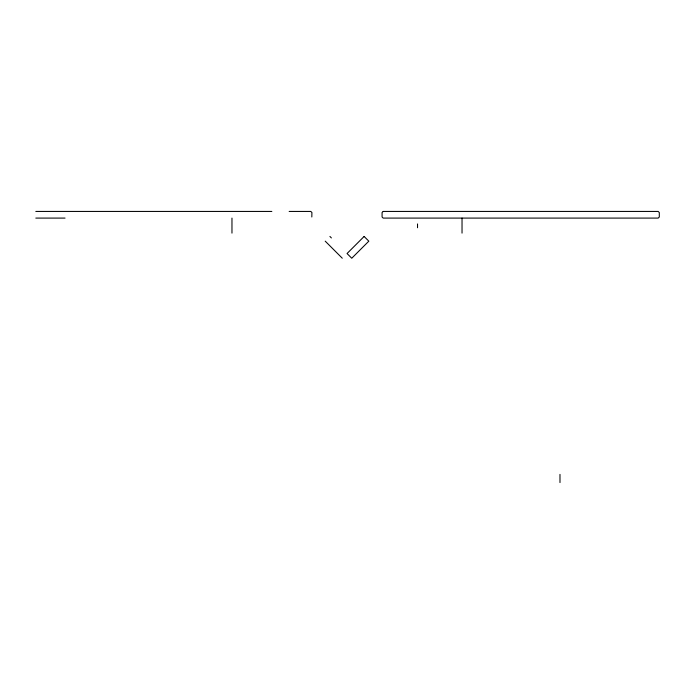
<?xml version="1.0" encoding="UTF-8"?>
<svg xmlns="http://www.w3.org/2000/svg" width="694" height="694" viewBox="0 0 694 694"><rect width="100%" height="100%" fill="white"/><g stroke="black" fill="none" stroke-linecap="round" stroke-linejoin="round"><path stroke-width="1.04" d="M311.814 216.988L311.918 212.546L310.817 211.436L289.155 211.436M35.81 211.436L271.84 211.436M35.81 218.09L65.045 218.09M329.91 236.437L331.394 237.929M325.208 241.148L342.272 258.211M559.98 474.392L559.989 482.564M462.031 218.09L462.031 233.123M417.528 223.936L417.528 227.745M231.969 218.09L231.969 233.123M383.183 211.436L382.082 212.546L382.082 216.979L383.183 218.09L658.19 218.09L659.3 216.979L659.3 212.546L658.19 211.436L383.183 211.436M364.116 236.463L347.052 253.527L351.754 258.237L368.826 241.165L364.116 236.463"/></g></svg>
